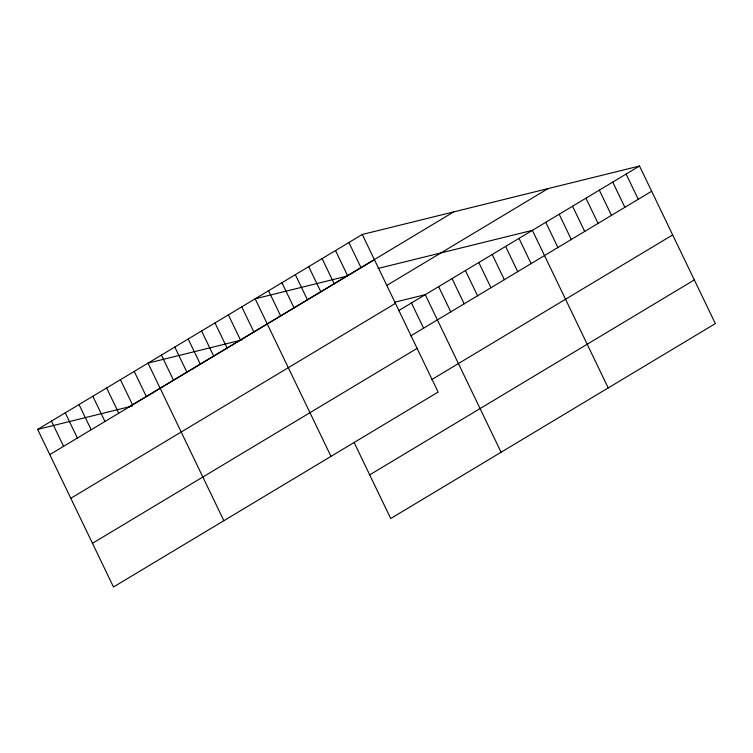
<?xml version="1.0" encoding="UTF-8"?>
<svg xmlns="http://www.w3.org/2000/svg" width="753" height="753" viewBox="0 0 753 753"><rect width="100%" height="100%" fill="white"/><g stroke="black" fill="none" stroke-linecap="round" stroke-linejoin="round"><path stroke-width="1.13" d="M362.287 234.465L438.124 392.049L113.487 586.982L37.65 429.398L362.287 234.465L639.513 166.018L715.35 323.602L390.713 518.535L354.286 442.849M129.13 406.808L453.767 211.885M49.783 454.614L374.42 259.691M387.334 285.105L548.024 188.608M70.81 498.298L395.447 303.365M398.648 310.65L639.513 166.018M410.78 335.866L651.646 191.243M92.468 543.299L417.106 348.366M431.798 379.55L672.674 234.917M369.695 474.851L694.332 279.918M346.644 276.21L255.154 298.8L330.991 456.374M378.062 268.454L532.38 230.352L608.217 387.927M241.609 340.017L148.03 363.125L223.867 520.7M394.76 302.207L425.257 294.677L501.093 452.252M37.65 429.398L132.274 406.036M626.12 174.065L638.262 199.281M612.726 182.104L624.868 207.32M599.341 190.142L611.474 215.358M585.947 198.19L598.08 223.406M572.553 206.228L584.695 231.444M559.168 214.266L571.301 239.482M545.774 222.304L557.907 247.53M518.996 238.39L531.129 263.606M505.602 246.429L517.735 271.645M492.208 254.467L504.341 279.692M478.814 262.515L490.956 287.731M465.429 270.553L477.562 295.769M452.035 278.591L464.168 303.807M438.641 286.639L450.783 311.855M411.458 302.96L423.591 328.176M348.893 242.513L361.035 267.729M335.509 250.551L347.641 275.767M322.115 258.59L334.247 283.806M308.721 266.637L320.863 291.853M295.327 274.676L307.469 299.892M281.942 282.714L294.075 307.93M268.548 290.752L280.681 315.978M241.769 306.838L253.902 332.054M228.375 314.876L240.508 340.092M214.982 322.924L227.124 348.14M201.588 330.962L213.73 356.178M188.203 339.001L200.336 364.217M174.809 347.039L186.942 372.255M161.415 355.087L173.557 380.303M134.232 371.408L146.364 396.624M120.433 379.691L132.566 404.907M106.634 387.974L118.776 413.199M92.835 396.266L104.978 421.482M79.037 404.549L91.179 429.765M65.247 412.832L77.38 438.048M51.449 421.115L63.581 446.331"/></g></svg>
